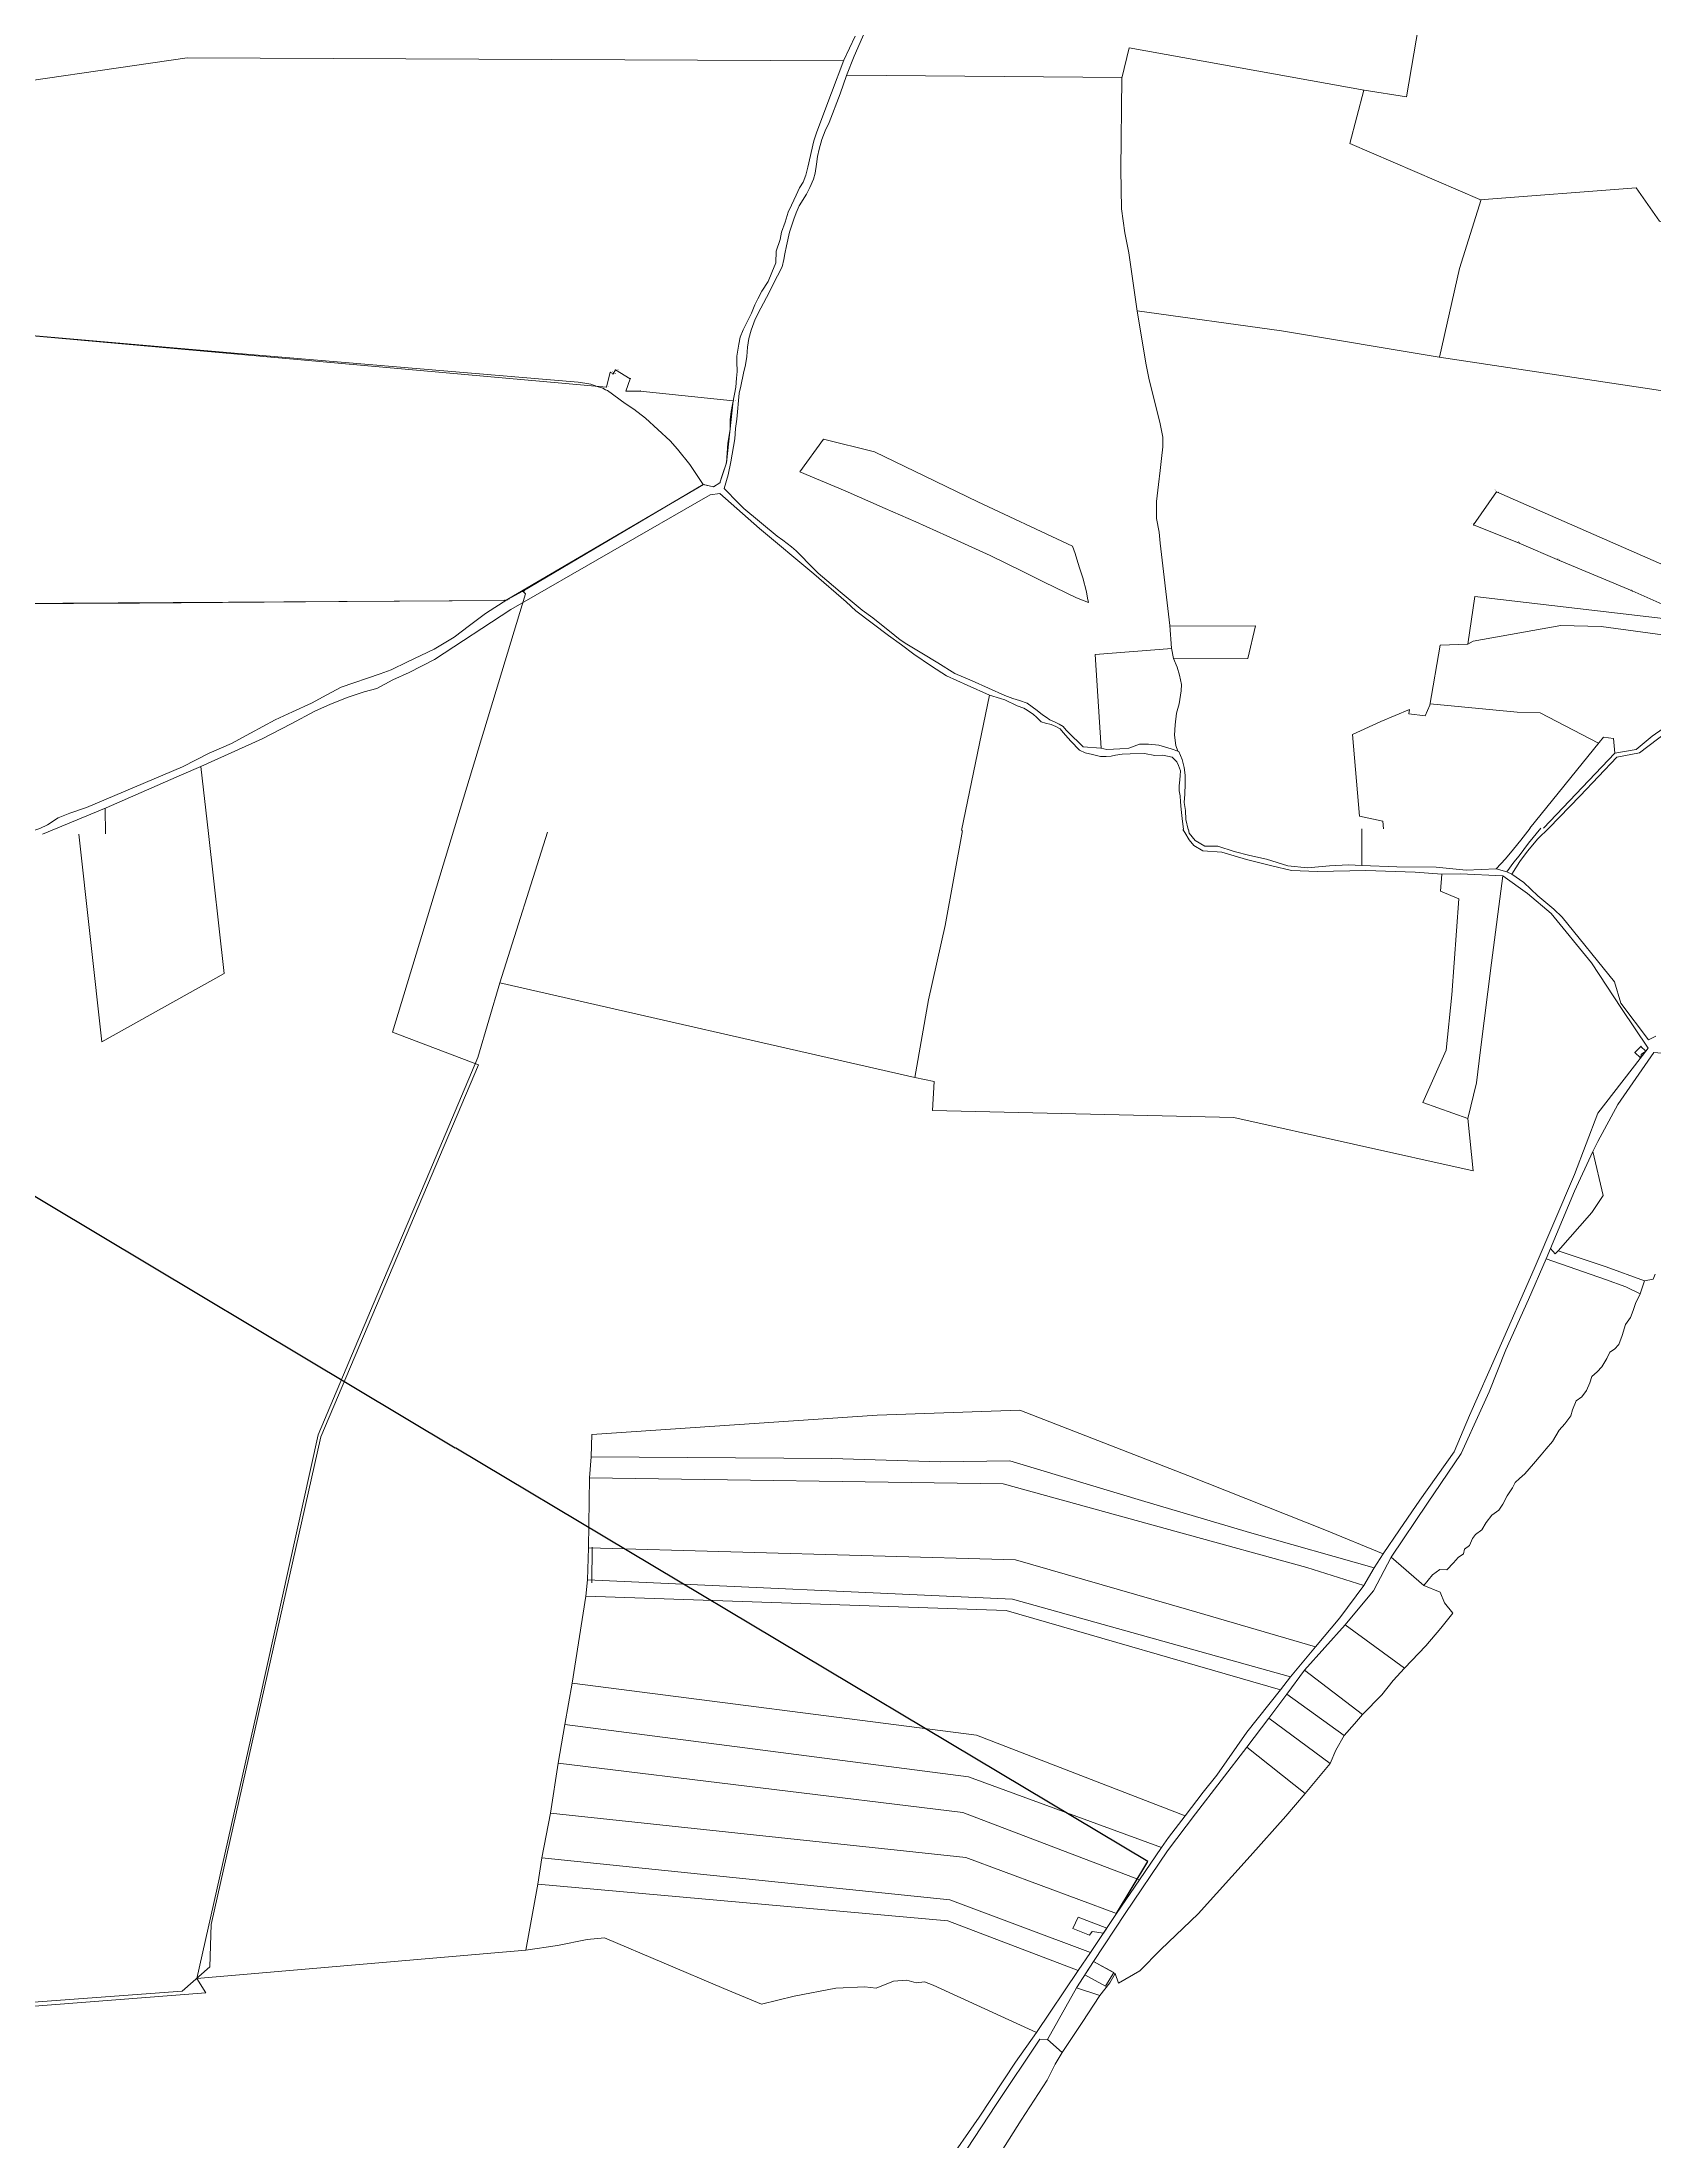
# Model space of a CAD drawing. Header units: millimetres. Extents: x 3522 to 28992, y 3906 to 26953.
# Drawn here: x 9409 to 13459, y 9837 to 15112 of the extents above; entities that cross this region are included whole.
import ezdxf
from ezdxf.enums import TextEntityAlignment as Align

# ---------------------------------------------------------------- set-up
doc = ezdxf.new("R2010")
doc.units = ezdxf.units.MM
for name, color, linetype in [('-2', 1, 'Continuous'), ('-3', 7, 'Continuous'), ('CVL_CUADCON_LIN', 8, 'Continuous'), ('CVL_CUADCON_TIT', 1, 'Continuous'), ('CVL_PUNTO', 250, 'Continuous'), ('CVL_PUNTO_NUM', 2, 'Continuous')]:
    doc.layers.add(name, color=color, linetype=linetype)
doc.styles.add('MONOTXT4', font='Monotxt4.shx')
doc.styles.add('ROMANS', font='ROMANS', dxfattribs={"height": 0.2})
doc.styles.get("Standard").update_dxf_attribs({"font": 'arial.ttf'})
doc.dimstyles.new('STANDARD$0', dxfattribs={"dimtxt": 0.6, "dimasz": 0.5, "dimexe": 0.125, "dimexo": 0.000625, "dimgap": 0.0625, "dimtad": 0, "dimzin": 1, "dimdsep": 46, "dimtxsty": 'ROMANS', "dimblk1": 'ARCHTICK', "dimblk2": 'ARCHTICK', "dimsah": 1, "dimcen": 2.5, "dimclrd": 1, "dimclre": 1, "dimclrt": 30, "dimaunit": 1, "dimadec": 0, "dimazin": 0, "dimtfac": 1, "dimtix": 1, "dimtofl": 0, "dimtmove": 1, "dimatfit": 3, "dimldrblk": 'ARCHTICK', "dimfxl": 1, "dimtolj": 1, "dimtzin": 1, "dimarcsym": 0})

# ---------------------------------------------------------------- blocks, each defined once
blk = doc.blocks.new('_ARCHTICK')
at = {"color": 0, "linetype": 'ByBlock', "const_width": 0.15}
blk.add_lwpolyline([(-0.5, -0.5), (0.5, 0.5)], dxfattribs=at)
blk = doc.blocks.new('*D10')
at = {"layer": 'CVL_CUADCON_TIT', "color": 1, "lineweight": -2, "ltscale": 0.5, "transparency": 16777216}
for p, q in [((8630.9, 12489.3), (8709, 12620)), ((8709, 12619.9), (10447.3, 11581)), ((12187.1, 10541.4), (10448.8, 11580.2)), ((12109.1, 10410.8), (12187.2, 10541.5))]:
    blk.add_line(p, q, dxfattribs=at)
at = {"layer": 'Defpoints', "color": 0, "linetype": 'ByBlock', "ltscale": 0.5, "transparency": 16777216}
for p in [(8630.9, 12489.3), (12187.1, 10541.4), (12109.1, 10410.8)]:
    blk.add_point(p, dxfattribs=at)
at = {"layer": 'CVL_CUADCON_TIT', "color": 1, "linetype": 'ByBlock', "lineweight": -2, "ltscale": 0.5, "transparency": 16777216, "xscale": 0.5, "yscale": 0.5, "zscale": 0.5}
for p, rotation in [((8709, 12619.9), 149.1379923182661), ((12187.1, 10541.4), 329.1379923182661)]:
    blk.add_blockref('_ARCHTICK', p, dxfattribs=dict(at, rotation=rotation))
at = {"layer": 'CVL_CUADCON_TIT', "color": 30, "linetype": 'ByBlock', "lineweight": 0, "ltscale": 0.5, "transparency": 16777216, "insert": (10448.1, 11580.6), "char_height": 0.2, "attachment_point": 5, "rotation": 329.138, "style": 'ROMANS'}
blk.add_mtext('\\A1;4051.90m.', dxfattribs=at)

msp = doc.modelspace()

# ---------------------------------------------------------------- linework, layer by layer
at = {"layer": '-2', "color": 1, "linetype": 'ByBlock', "lineweight": 0}
for p, q in [((11449.718, 15076.277), (11488.61, 15163.858)), ((11423.452, 15066.356), (11451.938, 15126.583)), ((11430.733, 15027.144), (11449.718, 15076.277)), ((12122.93, 15022.661), (11431.108, 15028.115)), ((13666.279, 14207.118), (12919.513, 14320.062)), ((10579.202, 13712.628), (11070.732, 14000.331)), ((12247.21, 13589.451), (12242.615, 13645.965)), ((12251.55, 13563.528), (12247.203, 13589.494)), ((11719.346, 13131.144), (11789.694, 13471.518)), ((13321.496, 13351.947), (13147.261, 13136.851)), ((9827.3, 13123.582), (9807.827, 13292.016)), ((9568.758, 13122.549), (9568.106, 13186.738)), ((12724.797, 13135.163), (12725.181, 13043.689)), ((12779.207, 13135.38), (12777.866, 13154.516)), ((10678.992, 13126.986), (10559.856, 12748.853)), ((12925.738, 13021.222), (12972.737, 13022.561)), ((12972.737, 13022.561), (13079.798, 13017.514)), ((10559.856, 12748.853), (11602.39, 12510.606)), ((13198.888, 12081.283), (13188.297, 12055.212)), ((10784.319, 11505.417), (10789.233, 11557.868)), ((10782.269, 11329.655), (10784.319, 11505.417)), ((10779.502, 11248.746), (10782.269, 11329.655)), ((12778.781, 11314.437), (12755.856, 11279.06)), ((12798.712, 11306.035), (12881.21, 11235.072)), ((10775.708, 11208.008), (10779.502, 11248.746)), ((12755.856, 11279.06), (12730.252, 11234.748)), ((10740.913, 10989.881), (10775.708, 11208.008)), ((12682.982, 11136.255), (12580.762, 11022.337)), ((12682.982, 11136.255), (12832.301, 11027.453)), ((12608.473, 11080.663), (12545.909, 11005.379)), ((10722.433, 10885.89), (10740.913, 10989.881)), ((12545.909, 11005.379), (12520.665, 10972.517)), ((12580.762, 11022.337), (12536.812, 10962.033)), ((12580.762, 11022.337), (12727.071, 10910.447)), ((12536.812, 10962.033), (12491.337, 10901.71)), ((12536.812, 10962.033), (12680.481, 10857.74)), ((10705.649, 10788.279), (10722.433, 10885.89)), ((12491.337, 10901.71), (12436.37, 10828.554)), ((12491.337, 10901.71), (12645.809, 10787.376)), ((12436.37, 10828.554), (12582.48, 10712.338)), ((10686.426, 10663.17), (10705.649, 10788.279)), ((10665.002, 10551.006), (10686.426, 10663.17)), ((10655.183, 10484.761), (10665.002, 10551.006)), ((12221.821, 10576.689), (12166.952, 10495.905)), ((10625.05, 10318.828), (10655.183, 10484.761)), ((12166.952, 10495.905), (12109.09, 10410.761)), ((12109.09, 10410.761), (12043.258, 10313.057)), ((9798.471, 10247.664), (10625.05, 10318.828)), ((12050.662, 10290.767), (12008.061, 10224.376)), ((12043.258, 10313.057), (12012.33, 10267.663)), ((12050.662, 10290.767), (12105.692, 10260.668)), ((12012.33, 10267.663), (11907.594, 10112.514)), ((12008.061, 10224.376), (12066.761, 10205.258)), ((11935.016, 10094.793), (11972.288, 10062.188))]:
    msp.add_line(p, q, dxfattribs=at)
for points in [[(12731.211, 14990.314), (12837.304, 14973.561), (12892.509, 15298.392), (13273.919, 15230.514), (13604.997, 15625.458), (13877.559, 15607.909), (13948.354, 15942.507), (14020.466, 15934.461), (14057.274, 15929.287)], [(12122.507, 15020.922), (12140.964, 15096.748), (12731.211, 14990.314)], [(9197.892, 14988.07), (9773.736, 15071.888), (11422.61, 15064.117)], [(11070.732, 14000.331), (11096.605, 13994.497), (11112.199, 14004.772), (11119.239, 14025.04), (11128.901, 14054.435), (11132.385, 14103.967), (11138.531, 14138.223), (11138.235, 14162.373), (11140.705, 14183.192), (11152.177, 14245.104), (11154.404, 14267.197), (11155.57, 14284.216), (11154.765, 14308.371), (11154.892, 14322.857), (11160.235, 14352.546), (11163.189, 14370.565), (11170.972, 14388.539), (11191.675, 14430.793), (11199.988, 14451.304), (11208.005, 14466.988), (11218.086, 14486.211), (11233.548, 14510.467), (11242.891, 14532.493), (11252.508, 14556.804), (11253.785, 14586.531), (11263.445, 14615.671), (11267.417, 14633.935), (11276.029, 14659.526), (11283.872, 14684.362), (11291.904, 14701.825), (11304.071, 14727.129), (11312.108, 14745.1), (11321.128, 14759.25), (11328.654, 14776.972), (11333.663, 14797.513), (11348.726, 14863.205), (11355.532, 14885.763), (11392.485, 14984.038), (11423.452, 15066.356)], [(12069.37, 13337.744), (12025.174, 13340.954), (11986.112, 13378.938), (11982.338, 13383.294), (11974.535, 13392.009), (11964.931, 13398.199), (11953.038, 13404.157), (11941.387, 13408.841), (11931.788, 13415.54), (11922.69, 13421.471), (11909.065, 13432.782), (11884.065, 13451.317), (11865.317, 13458.101), (11848.331, 13463.09), (11828.058, 13469.888), (11745.783, 13507.26), (11702.992, 13525.707), (11660.017, 13552.29), (11619.82, 13576.813), (11581.637, 13599.03), (11565.47, 13610.365), (11551.84, 13621.168), (11496.823, 13665.656), (11470.049, 13684.716), (11414.539, 13730.988), (11380.985, 13759.516), (11359.287, 13777.765), (11332.576, 13803.942), (11320.743, 13816.761), (11303.86, 13833.441), (11292.256, 13843.463), (11270.799, 13860.185), (11256.15, 13870.743), (11172.881, 13939.643), (11159.276, 13953.242), (11123.254, 13990.18), (11133.215, 14024.655), (11140.11, 14057.38), (11149.513, 14115.244), (11151.517, 14140.898), (11154.774, 14164.506), (11160.936, 14229.518), (11165.158, 14247.27), (11172.051, 14279.741), (11176.3, 14300.544), (11180.297, 14321.603), (11181.269, 14345.487), (11185.27, 14367.054), (11190.792, 14388.099), (11200.947, 14415.71), (11214.913, 14443.284), (11235.846, 14482.74), (11247.746, 14506.521), (11257.054, 14524.481), (11268.432, 14546.742), (11272.661, 14565.257), (11275.833, 14579.208), (11279.315, 14599.509), (11287.495, 14633.747), (11298.206, 14666.944), (11304.192, 14682.901), (11311.716, 14700.369), (11329.506, 14729.178), (11338.55, 14746.124), (11347.628, 14766.881), (11352.082, 14782.09), (11355.08, 14805.192), (11357.786, 14823.976), (11362.013, 14842.238), (11368.837, 14866.829), (11376.905, 14888.359), (11387.003, 14909.615), (11414.573, 14981.289), (11430.733, 15027.144)], [(12160.579, 14435.193), (12140.011, 14582.301), (12129.52, 14632.218), (12121.407, 14692.534), (12119.987, 14791.423), (12122.507, 15020.922)], [(13021.848, 14715.666), (12694.967, 14856.955), (12730.02, 14990.529)], [(13945.982, 14565.09), (13808.768, 14603.279), (13797.124, 14579.75), (13473.025, 14661.833), (13414.287, 14745.754), (13021.343, 14715.627)], [(12919.976, 14319.992), (12970.517, 14542.499), (13024.834, 14715.895)], [(12919.762, 14320.024), (12523.089, 14385.793), (12160.424, 14436.301)], [(12242.617, 13645.942), (12218.507, 13853.092), (12215.95, 13880.313), (12209.647, 13915.194), (12209.507, 13957.135), (12214.208, 14000.555), (12218.069, 14035.087), (12222.147, 14065.296), (12225.459, 14095.258), (12224.906, 14119.156), (12218.339, 14152.769), (12189.609, 14267.672), (12183.546, 14300.772), (12160.579, 14435.193)], [(9200.215, 14390.742), (9892.531, 14329.847), (10756.299, 14257.199), (10773.306, 14254.752), (10788.028, 14252.58), (10804.24, 14246.328), (10817.926, 14241.879), (10825.01, 14238.254), (10829.819, 14235.922), (10874.271, 14203.988), (10895.998, 14189.042), (10925.539, 14166.652), (10987.565, 14109.898), (11005.678, 14088.631), (11036.862, 14050.721), (11070.126, 13999.976)], [(11789.694, 13471.518), (11733.74, 13496.189), (11681.338, 13520.064), (11643.679, 13544.055), (11599.21, 13574.21), (11568.919, 13597.878), (11535.575, 13621.321), (11454.022, 13683.087), (11429.569, 13705.938), (11348.596, 13775.832), (11211.587, 13889.97), (11112.469, 13977.572), (11088.043, 13974.497), (10587.357, 13686.117)], [(13575.426, 13653.061), (13009.298, 13718.853), (12991.221, 13599.305)], [(12252.134, 13562.138), (12438.614, 13563.556), (12458.136, 13644.964), (12242.732, 13644.525)], [(13708.426, 13591.728), (13326.591, 13643.188), (13225.209, 13646.424), (13004.76, 13607.057), (12991.221, 13599.305), (12921.56, 13596.907), (12896.088, 13445.655)], [(12070.151, 13337.588), (12054.917, 13573.502), (12247.458, 13587.97)], [(12263.167, 13330.567), (12257.762, 13344.368), (12254.685, 13370.323), (12256.183, 13396.235), (12259.237, 13425.691), (12266.055, 13449.52), (12271.171, 13482.261), (12272.074, 13498.266), (12267.45, 13521.694), (12260.762, 13541.582), (12251.55, 13563.528)], [(13736.825, 13580.637), (13744.642, 13551.074), (13741.637, 13527.209), (13697.105, 13521.018), (13636.329, 13488.544), (13575.215, 13446.414), (13510.055, 13406.61), (13454.314, 13368.496), (13414.364, 13334.302), (13360.402, 13325.149)], [(12277.243, 13133.374), (12273.949, 13161.462), (12270.842, 13183.859), (12269.232, 13203.192), (12268.603, 13218.448), (12265.913, 13230.42), (12266.028, 13243.636), (12268.189, 13258.104), (12268.797, 13269.536), (12269.149, 13280.717), (12264.947, 13294.228), (12260.203, 13303.931), (12248.611, 13315.223), (12225.276, 13320.779), (12204.932, 13319.445), (12178.8, 13324.773), (12143.207, 13323.581), (12123.377, 13323.004), (12106.579, 13320.366), (12095.377, 13318.183), (12082.659, 13317.031), (12068.937, 13317.414), (12048.133, 13321.675), (12029.873, 13326.167), (12015.447, 13333.165), (11993.785, 13355.481), (11986.992, 13363.425), (11975.166, 13377.007), (11966.864, 13386.743), (11956.745, 13392.176), (11944.591, 13397.373), (11930.136, 13401.067), (11919.237, 13404.473), (11907.39, 13415.768), (11900.335, 13422.697), (11884.669, 13433.265), (11876.329, 13438.681), (11859.605, 13444.429), (11827.964, 13459.213), (11817.07, 13463.128), (11789.694, 13471.518)], [(12896.088, 13445.655), (12884.418, 13419.076), (12843.037, 13424.546), (12844.656, 13435.207), (12773.227, 13405.12), (12701.517, 13371.986), (12719.548, 13167.458), (12778.145, 13154.454)], [(13320.048, 13350.16), (13173.211, 13426.539), (13115.026, 13428.609), (12896.691, 13449.238)], [(12265.259, 13329.81), (12246.511, 13336.594), (12214.821, 13345.787), (12189.168, 13347.806), (12166.806, 13348.27), (12139.519, 13337.85), (12116.888, 13336.536), (12101.12, 13335.413), (12084.085, 13334.81), (12069.37, 13337.744)], [(13513.004, 13395.144), (13422.936, 13326.342), (13366.162, 13315.436), (13273.301, 13217.938), (13195.317, 13137.043), (13167.298, 13110.143), (13141.265, 13079.305), (13122.282, 13053.64), (13101.602, 13021.596), (13132.374, 13000.356), (13167.369, 12966.959), (13207.195, 12933.368), (13228.292, 12913.535), (13360.004, 12751.11), (13375.69, 12697.64), (13444.996, 12605.152), (13463.681, 12614.536)], [(13360.402, 13325.149), (13357.167, 13362.035), (13332.547, 13365.824), (13321.496, 13351.947)], [(12288.438, 13133.419), (12283.33, 13158.833), (12282.26, 13181.719), (12279.13, 13201.574), (12280.836, 13222.146), (12281.321, 13248.576), (12281.509, 13269.926), (12278.885, 13289.522), (12273.724, 13309.65), (12265.259, 13329.81)], [(9502.127, 13122.283), (9559.421, 12600.534), (9867.265, 12771.905), (9827.681, 13123.584)], [(11722.184, 13131.156), (11678.271, 12892.767), (11636.465, 12705.836), (11602.39, 12510.606)], [(12275.421, 13133.367), (12280.633, 13125.985), (12291.291, 13107.55), (12302.656, 13093.447), (12325.96, 13079.745), (12373.775, 13077.024), (12435.006, 13058.7), (12499.258, 13042.702), (12548.719, 13030.592), (12613.558, 13028.08), (12735.265, 13030.334), (12859.083, 13026.51), (12925.738, 13021.222)], [(12289.391, 13133.422), (12291.583, 13124.339), (12306.306, 13105.954), (12330.63, 13092.01), (12363.413, 13092.157), (12403.997, 13078.666), (12444.029, 13068.475), (12485.834, 13058.814), (12538.911, 13042.17), (12588.274, 13037.689), (12643.619, 13042.181), (12691.362, 13045.055), (12725.181, 13043.689)], [(12725.181, 13043.689), (12812.655, 13039.929), (12911.779, 13039.363), (12986.852, 13031.635), (13063.051, 13035.112)], [(13079.798, 13017.514), (13141.117, 12972.742), (13200.984, 12922.356), (13302.203, 12798.977), (13377.392, 12683.927), (13444.496, 12584.8), (13318.015, 12420.992), (13259.264, 12266.915), (13158.38, 12029.922), (13066.771, 11822.543), (12995.658, 11661.448), (12956.937, 11570.18), (12870.563, 11449.336), (12819.428, 11374.701), (12778.781, 11314.437)], [(12925.738, 13021.222), (12922.471, 12978.965), (12968.978, 12959.443), (12951.256, 12718.127), (12936.777, 12579.852), (12877.998, 12447.647), (12991.096, 12408.086)], [(13079.798, 13017.514), (13050.85, 12799.205), (13023.687, 12580.408), (13013.581, 12497.12), (12991.096, 12408.086)], [(10559.856, 12748.853), (10503.829, 12560.984), (10374.115, 12253.953), (10250.299, 11962.507), (10103.086, 11613.298), (9955.398, 10946.687), (9798.471, 10247.664)], [(13745.835, 12531.777), (13729.032, 12534.115), (13603.439, 12557.245), (13509.252, 12569.062), (13458.369, 12573.271), (13368.051, 12442.968), (13318.172, 12349.783), (13305.789, 12324.708)], [(11602.39, 12510.606), (11650.547, 12501.023), (11646.659, 12428.239), (12403.228, 12410.295), (13004.483, 12276.765), (12991.096, 12408.086)], [(13305.789, 12324.708), (13259.806, 12224.959), (13198.888, 12081.283), (13210.751, 12067.949), (13218.025, 12075.413)], [(13218.025, 12075.413), (13302.687, 12171.313), (13331.863, 12214.651), (13305.789, 12324.708)], [(13188.297, 12055.212), (13143.615, 11953.189), (13087.047, 11826.861), (13044.952, 11721.309), (13024.195, 11675.531), (12974.519, 11566.581), (12890.231, 11441.693), (12798.712, 11306.035)], [(13188.297, 12055.212), (13337.642, 12003.379), (13388.709, 11984.93), (13424.521, 11967.058)], [(13218.025, 12075.413), (13338.752, 12035.437), (13435.017, 12000.503)], [(10789.233, 11557.868), (10790.536, 11614.344), (11507.11, 11662.796), (11866.313, 11675.081), (12287.772, 11511.118), (12632.126, 11374.442), (12778.781, 11314.437)], [(10789.233, 11557.868), (11393.647, 11553.573), (11666.192, 11545.722), (11840.512, 11547.603), (12179.591, 11445.449), (12448.48, 11366.597), (12755.856, 11279.06)], [(10784.319, 11505.417), (11823.721, 11489.92), (12264.699, 11369.178), (12587.348, 11279.793), (12730.252, 11234.748)], [(10782.269, 11329.655), (11855.153, 11299.563), (12290.864, 11173.415), (12608.473, 11080.663)], [(12798.712, 11306.035), (12754.562, 11221.821), (12703.259, 11160.155), (12682.982, 11136.255)], [(10779.502, 11248.746), (11847.28, 11200.789), (12545.909, 11005.379)], [(12881.21, 11235.072), (12921.585, 11218.018), (12933.108, 11191.709), (12953.53, 11165.001)], [(10775.708, 11208.008), (11831.385, 11172.11), (12520.665, 10972.517)], [(12730.252, 11234.748), (12669.793, 11153.896), (12608.473, 11080.663)], [(10740.913, 10989.881), (11756.904, 10858.634), (12281.53, 10656.515)], [(12520.665, 10972.517), (12436.388, 10866.449), (12361.032, 10758.455), (12326.764, 10715.818), (12281.53, 10656.515)], [(10722.433, 10885.89), (11736.902, 10754.37), (12221.821, 10576.689)], [(12436.37, 10828.554), (12307.387, 10661.664), (12236.664, 10568.733), (12130.181, 10411.019), (12050.662, 10290.767)], [(10705.649, 10788.279), (11722.816, 10664.422), (12166.952, 10495.905)], [(10686.426, 10663.17), (11730.37, 10551.849), (12109.09, 10410.761)], [(12281.53, 10656.515), (12239.54, 10601.83), (12221.821, 10576.689)], [(10665.002, 10551.006), (11690.323, 10445.051), (12043.258, 10313.057)], [(10655.183, 10484.761), (11684.905, 10392.34), (12012.33, 10267.663)], [(10625.05, 10318.828), (10704.702, 10330.485), (10778.967, 10345.891), (10822.377, 10349.729), (11121.873, 10222.93), (11216.675, 10183.145), (11299.013, 10203.228), (11403.201, 10223.833), (11476.608, 10227.021), (11504.612, 10223.295), (11548.352, 10240.871), (11582.373, 10243.576), (11605.592, 10236.485), (11626.392, 10239.538), (11647.849, 10231.153), (11907.594, 10112.514)], [(9216.611, 10164.728), (9820.791, 10211.824), (9798.471, 10247.664)], [(12008.061, 10224.376), (11935.016, 10094.793), (11916.206, 10095.072), (11806.753, 9931.218), (11695.834, 9762.769), (11588.833, 9546.809), (11499.351, 9371.501), (11418.121, 9226.305)], [(11907.594, 10112.514), (11855.191, 10037.61), (11763.962, 9899.158), (11677.12, 9775.256), (11566.023, 9541.952), (11486.736, 9384.063), (11404.38, 9227.662), (11312.977, 9043.684), (11235.762, 8882.769), (11141.909, 8672.057), (11073.991, 8520.573)]]:
    msp.add_lwpolyline(points, dxfattribs=at)
at = {"layer": '-3', "color": 1, "linetype": 'ByBlock', "lineweight": 0}
for p, q in [((13181.308, 13136.987), (13360.402, 13325.149)), ((9410.475, 13121.917), (9570.66, 13187.788)), ((13063.051, 13035.112), (13089.072, 13027.547)), ((13435.017, 12000.503), (13424.521, 11967.058)), ((12582.48, 10712.338), (12645.809, 10787.376))]:
    msp.add_line(p, q, dxfattribs=at)
for points in [[(9360.663, 13121.718), (9403.73, 13135.973), (9422.873, 13145.199), (9449.718, 13163.248), (9478.79, 13174.414), (9520.855, 13189.017), (9761.93, 13290.719), (9829.331, 13325.164), (9885.458, 13349.294), (9932.96, 13375.284), (9994.765, 13409.273), (10038.912, 13429.448), (10086.374, 13450.863), (10124.428, 13471.858), (10160.942, 13491.088), (10259.089, 13524.737), (10286.369, 13534.395), (10327.725, 13555.104), (10394.593, 13586.759), (10444.924, 13616.535), (10483.052, 13645.917), (10523.474, 13676.04), (10579.202, 13712.628)], [(9807.945, 13292.067), (9962.066, 13361.286), (10035.593, 13398.724), (10094.33, 13430.709), (10134.387, 13448.126), (10178.007, 13466.273), (10218.786, 13479.108), (10250.123, 13487.711), (10290.728, 13509.699), (10331.303, 13528.382), (10395.639, 13561.077), (10587.357, 13686.117)], [(9570.66, 13187.788), (9759.725, 13271.167), (9807.945, 13292.067)], [(13148.123, 13136.854), (13124.899, 13106.826), (13106.123, 13084.724), (13085.856, 13060.061), (13063.051, 13035.112)], [(13174.839, 13136.961), (13143.798, 13099.682), (13120.827, 13067.864), (13107.062, 13051.419), (13089.072, 13027.547), (13101.602, 13021.596)], [(13462.253, 12016.859), (13457.075, 12004.588), (13435.017, 12000.503)], [(13424.521, 11967.058), (13412.89, 11942.755), (13406.76, 11925.385), (13400.38, 11907.759), (13387.641, 11890.563), (13379.614, 11862.744), (13370.752, 11840.509), (13359.983, 11828.17), (13347.881, 11820.646), (13340.712, 11805.044), (13328.276, 11784.038), (13316.498, 11771.177), (13302.924, 11759.566), (13298.039, 11744.247), (13289.652, 11724.561), (13277.916, 11708.395), (13263.811, 11698.558), (13254.187, 11676.314), (13250.576, 11660.756), (13234.82, 11640.98), (13221.305, 11624.792), (13204.387, 11596.609), (13188.364, 11577.848), (13175.345, 11562.683), (13156.823, 11540.584), (13134.784, 11515.391), (13121.464, 11503.783), (13110.161, 11493.471), (13103.725, 11480.168), (13090.517, 11459.914), (13079.348, 11439.177), (13069.127, 11423.793), (13052.009, 11411.121), (13037.25, 11392.883), (13026.553, 11374.95), (13010.699, 11362.802), (13003.204, 11352.792), (12995.547, 11335.658), (12982.963, 11326.094), (12980.316, 11314.617), (12967.224, 11305.047), (12955.706, 11291.681), (12938.65, 11274.178), (12921.358, 11274.984), (12902.979, 11261.534), (12881.21, 11235.072)], [(12832.301, 11027.453), (12885.963, 11083.553), (12923.263, 11127.499), (12953.53, 11165.001)], [(12727.071, 10910.447), (12774.968, 10960.373), (12803.479, 10996.073), (12832.301, 11027.453)], [(12680.481, 10857.74), (12706.527, 10887.561), (12727.071, 10910.447)], [(12645.809, 10787.376), (12660.117, 10820.868), (12680.481, 10857.74)], [(12105.692, 10260.668), (12113.888, 10236.099), (12167.371, 10266.765), (12220.05, 10320.309), (12313.681, 10410.47), (12444.729, 10555.259), (12534.414, 10655.798), (12582.48, 10712.338)], [(12066.761, 10205.258), (12092.279, 10236.598), (12105.692, 10260.668)], [(11972.288, 10062.188), (12022.404, 10137.064), (12066.761, 10205.258)], [(11275.767, 8796.026), (11368.456, 8959.165), (11442.304, 9105.289), (11521.946, 9255.298), (11649.096, 9505.075), (11744.503, 9693.935), (11869.019, 9891.798), (11934.812, 9992.553), (11954.367, 10032.975), (11972.288, 10062.188)]]:
    msp.add_lwpolyline(points, dxfattribs=at)
at = {"color": 1, "linetype": 'ByBlock', "lineweight": 0, "ltscale": 0.5}
for p, q in [((13426.155, 12588.808), (13411.396, 12573.686)), ((13411.396, 12573.686), (13425.593, 12560.318)), ((13425.593, 12560.318), (13438.384, 12576.884)), ((13427.534, 12569.106), (13425.593, 12560.318)), ((13426.155, 12588.808), (13438.384, 12576.884)), ((13438.384, 12576.884), (13427.534, 12569.106))]:
    msp.add_line(p, q, dxfattribs=at)
at = {"color": 1, "linetype": 'ByBlock', "lineweight": 0, "flags": 128}
msp.add_lwpolyline([(10617.084, 13732.287), (10579.084, 13711.287), (10571.084, 13709.287), (10176.084, 13706.287), (9654.084, 13702.287), (8490.084, 13696.287), (8474.084, 13873.287), (6959.084, 14095.287), (7445.084, 10828.287), (7541.084, 10849.287), (7721.084, 10065.287), (8283.084, 10110.287), (8923.084, 10154.287), (9761.084, 10216.287), (9831.084, 10277.287), (9834.084, 10383.287), (10110.084, 11608.287), (10506.084, 12542.287), (10290.084, 12624.287), (10624.084, 13725.287)], close=True, dxfattribs=at)
at = {"color": 1, "linetype": 'ByBlock', "lineweight": 0, "ltscale": 0.5, "flags": 128}
msp.add_lwpolyline([(13438.384, 12576.884), (13425.593, 12560.318), (13411.396, 12573.686), (13426.155, 12588.808)], close=True, dxfattribs=at)
at = {"color": 1, "linetype": 'ByBlock', "lineweight": 0, "ltscale": 10, "flags": 128}
msp.add_lwpolyline([(10791.061, 11331.137), (10790.819, 11241.638)], dxfattribs=at)
at = {"color": 1, "linetype": 'ByBlock', "lineweight": 0, "ltscale": 0.5}
for p in [(13411.396, 12573.686), (13425.593, 12560.318), (13426.155, 12588.808), (13427.534, 12569.106), (13438.384, 12576.884)]:
    msp.add_point(p, dxfattribs=at)
at = {"layer": 'CVL_CUADCON_LIN', "color": 1, "linetype": 'ByBlock', "lineweight": 0, "ltscale": 0.5, "flags": 128}
for points in [[(7970.027, 14500.023), (10827.027, 14245.023), (10837.027, 14282.023), (10844.027, 14278.023), (10850.027, 14288.023), (10887.027, 14266.023), (10876.027, 14235.023), (10912.027, 14235.023), (11145.706, 14210.183), (11128.901, 14054.435), (11112.199, 14004.772), (11096.605, 13994.497), (11070.125, 13999.976), (10617.084, 13732.287), (10579.084, 13711.287), (10571.084, 13709.287), (8490.084, 13696.287)], [(12040.612, 10356.495), (12047.802, 10365.977), (12076.094, 10361.79)], [(12084.727, 10374.602), (12076.094, 10361.79)], [(12050.662, 10290.767), (12029.06, 10257.101)], [(12050.662, 10290.767), (12102.337, 10262.502)]]:
    msp.add_lwpolyline(points, dxfattribs=at)
for points in [[(12076.094, 10361.79), (12084.727, 10374.602), (12012.103, 10401.658), (11998.791, 10373.109), (12040.612, 10356.495), (12047.802, 10365.977)], [(12029.06, 10257.101), (12050.662, 10290.767), (12102.337, 10262.502), (12080.735, 10228.837)]]:
    msp.add_lwpolyline(points, close=True, dxfattribs=at)
at = {"layer": 'CVL_CUADCON_TIT', "color": 1, "linetype": 'ByBlock', "lineweight": 0, "ltscale": 0.5, "flags": 128}
msp.add_lwpolyline([(12015.649, 13791.324), (12015.649, 13791.324), (12024.183, 13765.612), (12033.343, 13730.425), (12036.211, 13714.729), (12038.55, 13703.639), (12008.575, 13715.47), (11927.175, 13754.693), (11874.829, 13780.467), (11791.382, 13822.021), (11708.813, 13859.951), (11605.024, 13906.873), (11527.453, 13939.655), (11427.168, 13984.717), (11313.094, 14032.123), (11372.345, 14114.054), (11500.868, 14082.535), (11626.918, 14021.331), (11760.282, 13957.09), (11985.337, 13851.582), (11998.522, 13845.37), (12004.693, 13826.611), (12009.214, 13812.834), (12015.649, 13791.324)], dxfattribs=at)
msp.add_lwpolyline([(13063.853, 13981.516), (13701.273, 13702.536), (13705.443, 13690.496), (13712.223, 13669.086), (13721.173, 13643.516), (13730.893, 13608.476), (13736.523, 13581.776), (13706.363, 13593.126), (13624.343, 13631.046), (13571.593, 13655.986), (13487.493, 13696.206), (13404.333, 13732.806), (13221.723, 13809.606), (13120.733, 13853.066), (13005.913, 13898.646)], close=True, dxfattribs=at)
at = {"layer": 'CVL_PUNTO', "color": 1, "linetype": 'ByBlock', "lineweight": 0, "ltscale": 0.5}
for p in [(10827.027, 14245.023), (10837.027, 14282.023), (10844.027, 14278.023), (10850.027, 14288.023), (10887.027, 14266.023), (10876.027, 14235.023), (10912.027, 14235.023), (11145.706, 14210.183), (11128.901, 14054.435), (11070.125, 13999.976), (11096.605, 13994.497), (11112.199, 14004.772), (13063.853, 13981.516), (13005.913, 13898.646), (13120.733, 13853.066), (13221.723, 13809.606), (10617.084, 13732.287), (13404.333, 13732.806), (10571.084, 13709.287), (10579.084, 13711.287)]:
    msp.add_point(p, dxfattribs=at)

# ---------------------------------------------------------------- texts
at = {"layer": 'CVL_CUADCON_TIT', "color": 1, "linetype": 'ByBlock', "lineweight": 0, "ltscale": 0.5}
msp.add_text('1', height=3, rotation=90, dxfattribs=at).set_placement((13066.368, 13979.88), align=Align.TOP_LEFT)
at = {"layer": 'CVL_PUNTO_NUM', "color": 1, "linetype": 'ByBlock', "lineweight": 0, "ltscale": 0.5, "style": 'MONOTXT4'}
for s, height, p in [('27', 2, (10831.026, 14245.087)), ('28', 2, (10841.025, 14282.151)), ('29', 2, (10848.025, 14278.144)), ('30', 2, (10854.024, 14288.161)), ('31', 2, (10891.026, 14266.121)), ('32', 2, (10880.027, 14235.068)), ('33', 2, (10916.027, 14235.068)), ('1', 2, (11149.706, 14210.185)), ('2', 2, (11132.894, 14054.196)), ('5', 2, (11074.112, 13999.646)), ('4', 2, (11100.591, 13994.162)), ('3', 2, (11116.186, 14004.454)), ('1', 3, (13058.722, 13984.627)), ('15', 3, (13000.282, 13900.718)), ('14', 3, (13115.086, 13855.094)), ('13', 3, (13216.031, 13811.503)), ('6', 2, (10620.982, 13731.388)), ('12', 3, (13398.416, 13733.803)), ('8', 2, (10574.967, 13708.327)), ('7', 2, (10582.969, 13710.334))]:
    msp.add_text(s, height=height, dxfattribs=at).set_placement(p)

# ---------------------------------------------------------------- dimensions: what is measured, and where the dimension line sits
at = {"layer": 'CVL_CUADCON_TIT', "color": 1, "linetype": 'ByBlock', "lineweight": 0, "ltscale": 0.5}
dim = msp.add_aligned_dim(p1=(8630.921, 12489.271), p2=(12109.09, 10410.761), distance=152.148, dimstyle='STANDARD$0', override={"dimpost": 'm.', "dimfxl": 31.75}, dxfattribs=at)
dim.commit()
dim.dimension.update_dxf_attribs({"geometry": '*D10', "text_midpoint": (10448.053, 11580.62)})

doc.saveas('drawing.dxf')
